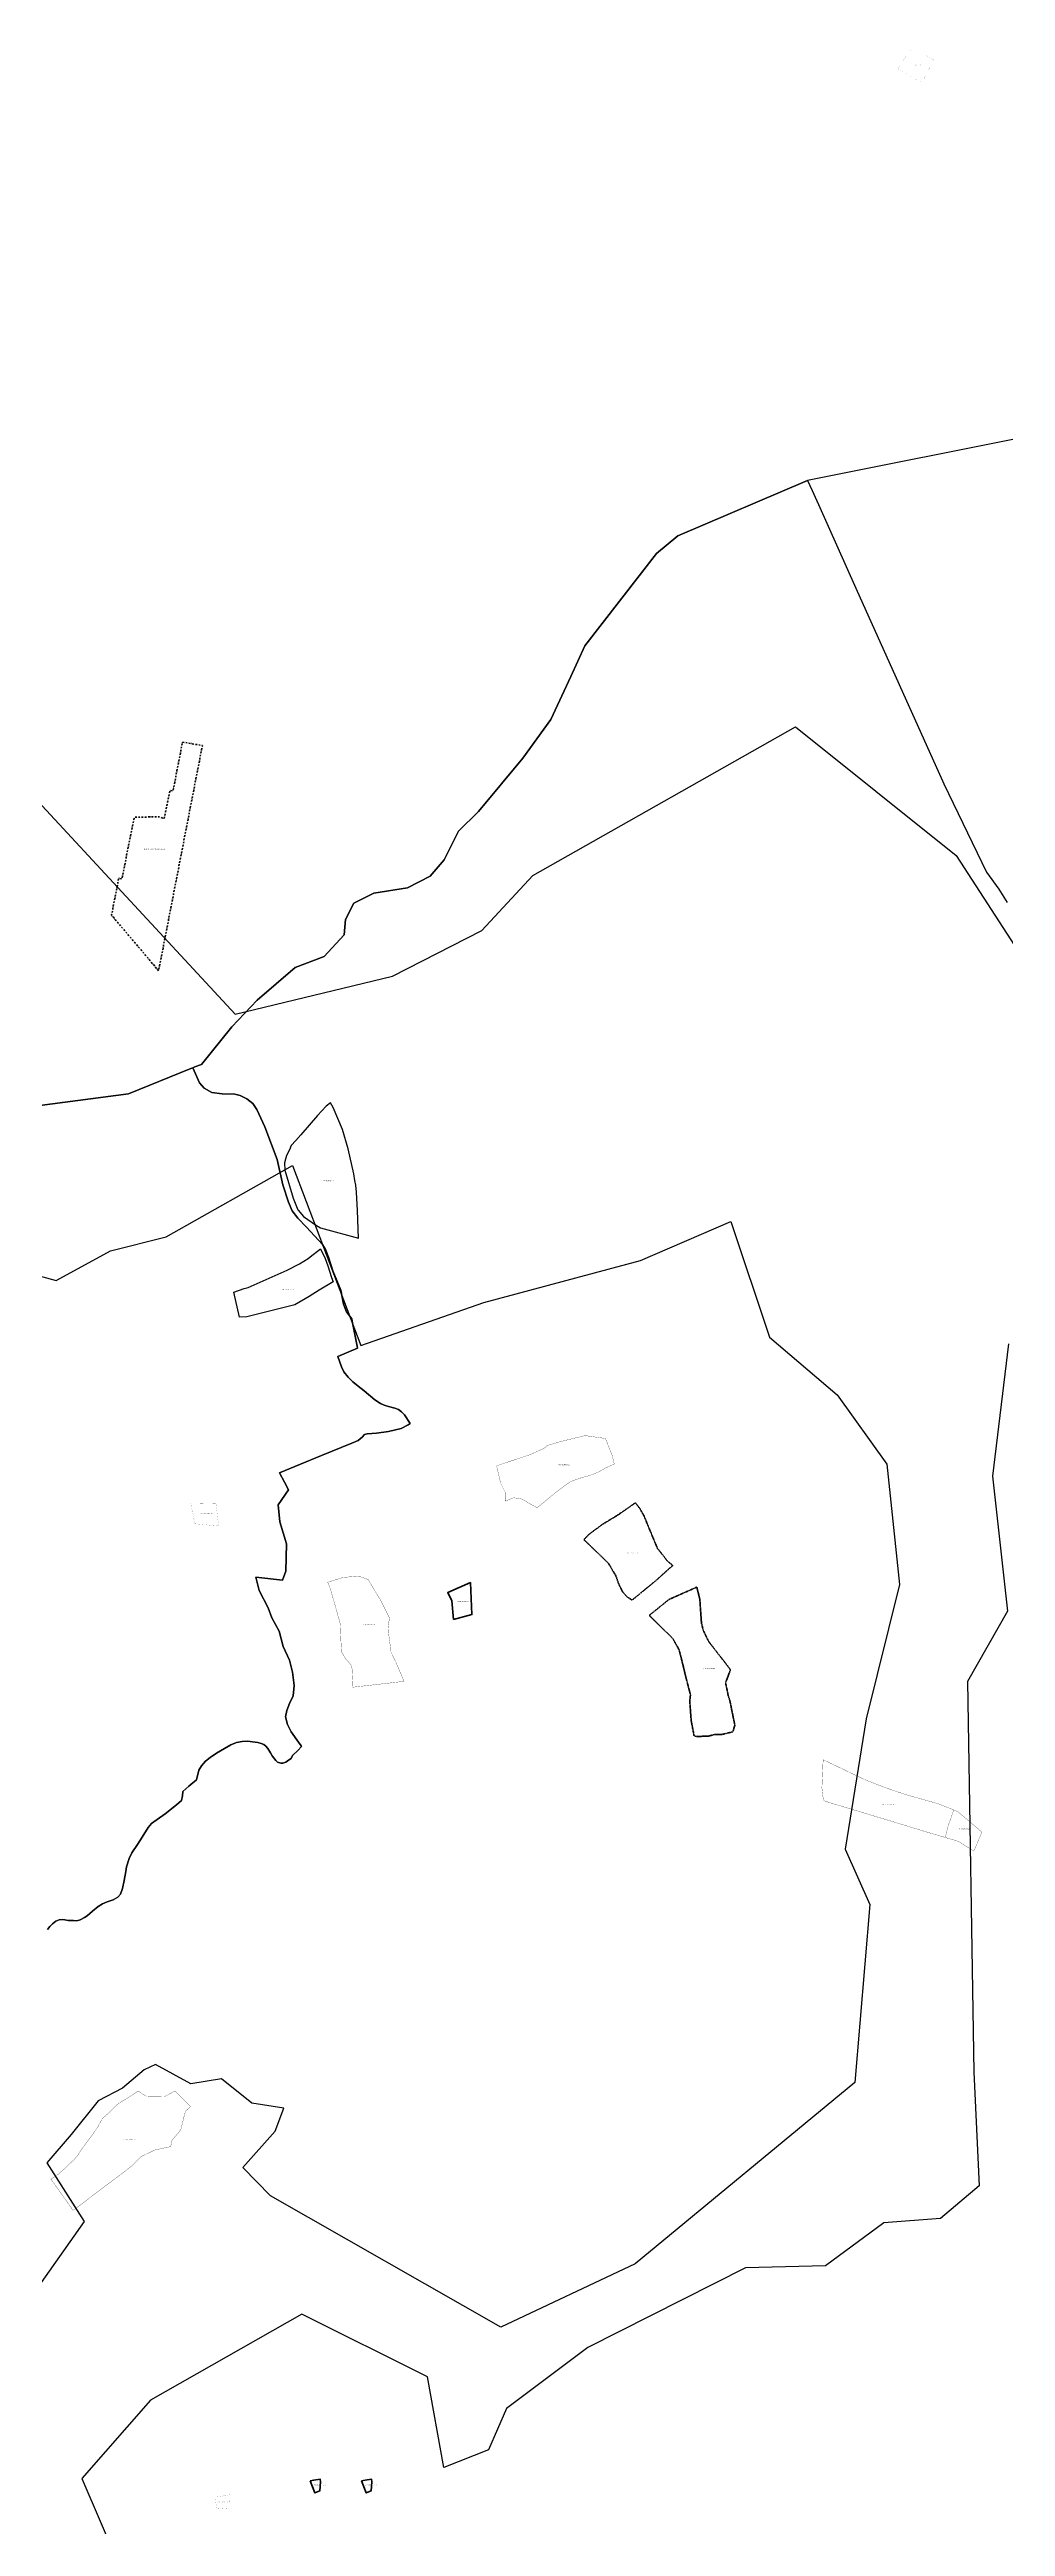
# Model space of a CAD drawing. Header units: metres. Extents: x 245125 to 394351, y 270578 to 4233311.
# Drawn here: x 269614 to 270752, y 4195748 to 4198697 of the extents above; entities that cross this region are included whole.
import ezdxf
from ezdxf.lldxf.tags import DXFTag

# ---------------------------------------------------------------- set-up
doc = ezdxf.new("R2010")
doc.units = ezdxf.units.M
doc.linetypes.add('DASHDOT', pattern=[25.4, 12.7, -6.35, 0, -6.35])
doc.linetypes.add('t-orio', pattern=[0.79, 0.5, -0.12, 0.05, -0.12])
for name, color, linetype in [('ASTOTA', 7, 'Continuous'), ('POLYLINE', 3, 'Continuous'), ('topo2013', 66, 'Continuous'), ('topo2017', 2, 'Continuous'), ('topo2019', 6, 'Continuous'), ('topo2021', 4, 'Continuous'), ('topo2022', 30, 'Continuous'), ('topo2024', 160, 'Continuous')]:
    doc.layers.add(name, color=color, linetype=linetype)
doc.styles.get("Standard").update_dxf_attribs({"font": 'arial.ttf'})
tags = doc.linetypes.add('BORDER2', pattern=[0.875, 0.25, -0.125, 0.25, -0.125, 0, -0.125]).pattern_tags.tags
tags[14:15] = [DXFTag(74, 4), DXFTag(75, 0), DXFTag(340, '0'), DXFTag(46, 1.0), DXFTag(50, 0.0), DXFTag(44, 0.0), DXFTag(45, 0.0)]
tags[12:13] = [DXFTag(74, 4), DXFTag(75, 0), DXFTag(340, '0'), DXFTag(46, 1.0), DXFTag(50, 0.0), DXFTag(44, 0.0), DXFTag(45, 0.0)]
tags[10:11] = [DXFTag(74, 4), DXFTag(75, 0), DXFTag(340, '0'), DXFTag(46, 1.0), DXFTag(50, 0.0), DXFTag(44, 0.0), DXFTag(45, 0.0)]
tags[8:9] = [DXFTag(74, 4), DXFTag(75, 0), DXFTag(340, '0'), DXFTag(46, 1.0), DXFTag(50, 0.0), DXFTag(44, 0.0), DXFTag(45, 0.0)]
tags[6:7] = [DXFTag(74, 4), DXFTag(75, 0), DXFTag(340, '0'), DXFTag(46, 1.0), DXFTag(50, 0.0), DXFTag(44, 0.0), DXFTag(45, 0.0)]
tags[4:5] = [DXFTag(74, 4), DXFTag(75, 0), DXFTag(340, '0'), DXFTag(46, 1.0), DXFTag(50, 0.0), DXFTag(44, 0.0), DXFTag(45, 0.0)]
tags = doc.linetypes.add('HIDDEN', pattern=[0.375, 0.25, -0.125]).pattern_tags.tags
tags[6:7] = [DXFTag(74, 4), DXFTag(75, 0), DXFTag(340, '0'), DXFTag(46, 1.0), DXFTag(50, 0.0), DXFTag(44, 0.0), DXFTag(45, 0.0)]
tags[4:5] = [DXFTag(74, 4), DXFTag(75, 0), DXFTag(340, '0'), DXFTag(46, 1.0), DXFTag(50, 0.0), DXFTag(44, 0.0), DXFTag(45, 0.0)]

msp = doc.modelspace()

# ---------------------------------------------------------------- linework, layer by layer
at = {"layer": 'ASTOTA', "color": 253, "linetype": 'HIDDEN', "ltscale": 300}
for points in [[(270792.3, 4198239), (270516.3, 4198184), (270361.7, 4198117.8), (270336.5, 4198097.1), (270251.1, 4197987.1), (270234.5, 4197950.4), (270210.8, 4197899.3), (270177.3, 4197853.3), (270124.6, 4197789.9), (270100.9, 4197766.2), (270083.8, 4197732.2), (270067.2, 4197712.7), (270040, 4197699), (270000.2, 4197692.4), (269976.4, 4197680.5), (269966.4, 4197661.3), (269964.8, 4197643), (269940.8, 4197617.1), (269906.5, 4197604.2), (269861.3, 4197565.2), (269831.3, 4197533.3), (269794.9, 4197488.7), (269787.1, 4197485.6), (269784.7, 4197484.6), (269782.4, 4197483.7), (269708.2, 4197453.8), (269460.7, 4197420.9)], [(270792.3, 4198239), (270516.3, 4198184), (270361.7, 4198117.8), (270336.5, 4198097.1), (270251.1, 4197987.1), (270234.5, 4197950.4), (270210.8, 4197899.3), (270177.3, 4197853.3), (270124.6, 4197789.9), (270100.9, 4197766.2), (270083.8, 4197732.2), (270067.2, 4197712.7), (270040, 4197699), (270000.2, 4197692.4), (269976.4, 4197680.5), (269966.4, 4197661.3), (269964.8, 4197643), (269940.8, 4197617.1), (269906.5, 4197604.2), (269861.3, 4197565.2), (269831.3, 4197533.3), (269794.9, 4197488.7), (269787.1, 4197485.6), (269784.7, 4197484.6), (269782.4, 4197483.7), (269708.2, 4197453.8), (269460.7, 4197420.9)], [(269611.8, 4196458.6), (269614.4, 4196462.2), (269617.7, 4196465.5), (269621.5, 4196468.5), (269625.6, 4196470.3), (269629.5, 4196470.5), (269632.5, 4196470.2), (269636.5, 4196469.5), (269642.9, 4196469.2), (269646.7, 4196469.1), (269650.8, 4196470.1), (269655.9, 4196473), (269658.9, 4196475.1), (269665.4, 4196480.4), (269672.1, 4196486.2), (269677.3, 4196489.1), (269682.9, 4196491.7), (269689.8, 4196494), (269695.5, 4196497.1), (269698.5, 4196500.7), (269700.9, 4196507.4), (269703.1, 4196516.9), (269704.8, 4196527.9), (269705.7, 4196533.4), (269709.1, 4196543.2), (269712.3, 4196549.8), (269718.7, 4196559.9), (269724.3, 4196568.4), (269731.6, 4196579.9), (269735.7, 4196584.9), (269751.9, 4196596.5), (269765.3, 4196606.9), (269771.3, 4196612.2), (269772.6, 4196617.6), (269772.8, 4196623.1), (269779.8, 4196629.5), (269789, 4196637), (269791.7, 4196648.2), (269795, 4196653.4), (269799.6, 4196659), (269805.4, 4196663.4), (269812.9, 4196668.5), (269822.3, 4196674.3), (269830, 4196678.7), (269836.8, 4196681.2), (269843.3, 4196682.4), (269850.3, 4196682.9), (269855.7, 4196682.2), (269862.1, 4196681.1), (269866.1, 4196680.2), (269869.1, 4196678.8), (269871.5, 4196676.9), (269873.9, 4196674.3), (269877, 4196669.1), (269879.1, 4196665.4), (269883.6, 4196659.7), (269885.5, 4196657.7), (269889.5, 4196656.5), (269892, 4196656.5), (269895.2, 4196657.9), (269898.4, 4196660.1), (269901.7, 4196662.4), (269903.2, 4196665.7), (269909.6, 4196671.9), (269914.1, 4196676.5), (269913.5, 4196677.4), (269910.5, 4196681.5), (269901.9, 4196693.8), (269897.4, 4196702.7), (269895.1, 4196711.7), (269896.4, 4196719.2), (269899.9, 4196727.7), (269904.1, 4196736.8), (269905.1, 4196749.2), (269903.4, 4196765.1), (269899.8, 4196779.5), (269892.1, 4196795.7), (269887.3, 4196813.8), (269878.6, 4196829.7), (269874.4, 4196841.7), (269863.6, 4196862.2), (269859.5, 4196878.3), (269891.3, 4196874.6), (269895.4, 4196885.1), (269896.3, 4196917.7), (269888.3, 4196944.2), (269886.4, 4196964.4), (269898.6, 4196982.2), (269893.9, 4196991.2), (269888, 4197002.5), (269937.8, 4197023.2), (269974, 4197037.7), (269981.4, 4197040.8), (269986.2, 4197044.9), (269989, 4197047.9), (269992.1, 4197048.9), (270003.3, 4197049.5), (270017.4, 4197051.6), (270032.7, 4197055), (270040.9, 4197059.7), (270043.2, 4197061), (270036.6, 4197071.5), (270033.2, 4197075), (270029.5, 4197077.6), (270024.9, 4197079.5), (270017.6, 4197081.4), (270012.5, 4197082.9), (270008.2, 4197084.8), (270001.3, 4197089.1), (269988.7, 4197100), (269981.4, 4197105.5), (269975, 4197110.9), (269969.4, 4197116.2), (269964.5, 4197122.8), (269961.6, 4197128.4), (269957.2, 4197141), (269980.8, 4197150.7), (269979.9, 4197155), (269974.8, 4197181), (269973.9, 4197185.6), (269967.6, 4197193.9), (269964.2, 4197203.1), (269961, 4197219.7), (269951.5, 4197242.9), (269946, 4197259.1), (269942.6, 4197268.2), (269939.1, 4197274.3), (269919.8, 4197294.8), (269909.5, 4197305.5), (269903, 4197314.4), (269898.4, 4197324.5), (269891.9, 4197345.2), (269885.2, 4197375.6), (269870.2, 4197414.3), (269860.9, 4197435.1), (269856.1, 4197442), (269848.8, 4197447.8), (269840.9, 4197451.6), (269834.8, 4197453.1), (269819.7, 4197453.7), (269807.5, 4197455.3), (269798, 4197460.3), (269792.6, 4197466.7), (269784.7, 4197484.6), (269787.1, 4197485.6), (269794.9, 4197488.7), (269831.3, 4197533.3), (269861.3, 4197565.2), (269906.5, 4197604.2), (269940.8, 4197617.1), (269964.8, 4197643), (269966.4, 4197661.3), (269976.4, 4197680.5), (270000.2, 4197692.4), (270040, 4197699), (270067.2, 4197712.7), (270083.8, 4197732.2), (270100.9, 4197766.2), (270124.6, 4197789.9), (270177.3, 4197853.3), (270210.8, 4197899.3), (270234.5, 4197950.4), (270251.1, 4197987.1), (270336.5, 4198097.1), (270361.7, 4198117.8), (270516.3, 4198184), (270521.7, 4198172), (270527.3, 4198159.5), (270529.2, 4198155.1), (270573.8, 4198055.7), (270676.8, 4197826.2), (270678.3, 4197822.9), (270729, 4197717.7), (270743.7, 4197697.1), (270753.7, 4197681.6)], [(269460.7, 4197420.9), (269708.2, 4197453.8), (269782.4, 4197483.7), (269784.7, 4197484.6), (269792.6, 4197466.7), (269798, 4197460.3), (269807.5, 4197455.3), (269819.7, 4197453.7), (269834.8, 4197453.1), (269840.9, 4197451.6), (269848.8, 4197447.8), (269856.1, 4197442), (269860.9, 4197435.1), (269870.2, 4197414.3), (269885.2, 4197375.6), (269891.9, 4197345.2), (269898.4, 4197324.5), (269903, 4197314.4), (269909.5, 4197305.5), (269919.8, 4197294.8), (269939.1, 4197274.3), (269942.6, 4197268.2), (269946, 4197259.1), (269951.5, 4197242.9), (269961, 4197219.7), (269964.2, 4197203.1), (269967.6, 4197193.9), (269973.9, 4197185.6), (269974.8, 4197181), (269979.9, 4197155), (269980.8, 4197150.7), (269957.2, 4197141), (269961.6, 4197128.4), (269964.5, 4197122.8), (269969.4, 4197116.2), (269975, 4197110.9), (269981.4, 4197105.5), (269988.7, 4197100), (270001.3, 4197089.1), (270008.2, 4197084.8), (270012.5, 4197082.9), (270017.6, 4197081.4), (270024.9, 4197079.5), (270029.5, 4197077.6), (270033.2, 4197075), (270036.6, 4197071.5), (270043.2, 4197061), (270040.9, 4197059.7), (270032.7, 4197055), (270017.4, 4197051.6), (270003.3, 4197049.5), (269992.1, 4197048.9), (269989, 4197047.9), (269986.2, 4197044.9), (269981.4, 4197040.8), (269974, 4197037.7), (269937.8, 4197023.2), (269888, 4197002.5), (269893.9, 4196991.2), (269898.6, 4196982.2), (269886.4, 4196964.4), (269888.3, 4196944.2), (269896.3, 4196917.7), (269895.4, 4196885.1), (269891.3, 4196874.6), (269859.5, 4196878.3), (269863.6, 4196862.2), (269874.4, 4196841.7), (269878.6, 4196829.7), (269887.3, 4196813.8), (269892.1, 4196795.7), (269899.8, 4196779.5), (269903.4, 4196765.1), (269905.1, 4196749.2), (269904.1, 4196736.8), (269899.9, 4196727.7), (269896.4, 4196719.2), (269895.1, 4196711.7), (269897.4, 4196702.7), (269901.9, 4196693.8), (269910.5, 4196681.5), (269913.5, 4196677.4), (269914.1, 4196676.5), (269909.6, 4196671.9), (269903.2, 4196665.7), (269901.7, 4196662.4), (269898.4, 4196660.1), (269895.2, 4196657.9), (269892, 4196656.5), (269889.5, 4196656.5), (269885.5, 4196657.7), (269883.6, 4196659.7), (269879.1, 4196665.4), (269877, 4196669.1), (269873.9, 4196674.3), (269871.5, 4196676.9), (269869.1, 4196678.8), (269866.1, 4196680.2), (269862.1, 4196681.1), (269855.7, 4196682.2), (269850.3, 4196682.9), (269843.3, 4196682.4), (269836.8, 4196681.2), (269830, 4196678.7), (269822.3, 4196674.3), (269812.9, 4196668.5), (269805.4, 4196663.4), (269799.6, 4196659), (269795, 4196653.4), (269791.7, 4196648.2), (269789, 4196637), (269779.8, 4196629.5), (269772.8, 4196623.1), (269772.6, 4196617.6), (269771.3, 4196612.2), (269765.3, 4196606.9), (269751.9, 4196596.5), (269735.7, 4196584.9), (269731.6, 4196579.9), (269724.3, 4196568.4), (269718.7, 4196559.9), (269712.3, 4196549.8), (269709.1, 4196543.2), (269705.7, 4196533.4), (269704.8, 4196527.9), (269703.1, 4196516.9), (269700.9, 4196507.4), (269698.5, 4196500.7), (269695.5, 4196497.1), (269689.8, 4196494), (269682.9, 4196491.7), (269677.3, 4196489.1), (269672.1, 4196486.2), (269665.4, 4196480.4), (269658.9, 4196475.1), (269655.9, 4196473), (269650.8, 4196470.1), (269646.7, 4196469.1), (269642.9, 4196469.2), (269636.5, 4196469.5), (269632.5, 4196470.2), (269629.5, 4196470.5), (269625.6, 4196470.3), (269621.5, 4196468.5), (269617.7, 4196465.5), (269614.4, 4196462.2), (269611.8, 4196458.6)]]:
    msp.add_lwpolyline(points, dxfattribs=at)
at = {"layer": 'POLYLINE', "color": 6, "linetype": 'HIDDEN', "ltscale": 3}
for points in [[(269495, 4197915.2), (269835.2, 4197548.3), (270022.4, 4197593.9), (270128.5, 4197648.2), (270189.4, 4197713.6), (270502, 4197890.5), (270693.1, 4197737.4), (270888.1, 4197436.3)], [(270755.2, 4197156), (270736.3, 4196998.4), (270754, 4196837.8), (270706.7, 4196754.1), (270714, 4196288.6), (270720.4, 4196153.3), (270674.3, 4196114.5), (270607.1, 4196109.3), (270537.7, 4196058.2), (270442.5, 4196055.8), (270254.8, 4195960.8), (270157.8, 4195888.4), (270136.5, 4195839), (270083.3, 4195817.9), (270063.8, 4195926), (269914.3, 4196000.5), (269734.2, 4195898.3), (269652.8, 4195805.1), (269697.4, 4195700.8)]]:
    msp.add_lwpolyline(points, dxfattribs=at)
at = {"layer": 'POLYLINE', "color": 1}
msp.add_lwpolyline([(269466.2, 4197274.2), (269621.9, 4197231.5), (269686.9, 4197266.7), (269752.8, 4197283.2), (269903.4, 4197368.3), (269984.6, 4197153.9), (270131.1, 4197205), (270317.6, 4197255), (270425, 4197301.6), (270471, 4197163.9), (270551.6, 4197095.2), (270610.5, 4197012.5), (270625.7, 4196869.3), (270585.8, 4196709.5), (270561, 4196554.4), (270590.5, 4196488.5), (270572.5, 4196276.6), (270311, 4196060.5), (270151.4, 4195985.3), (269877.2, 4196141.7), (269844.4, 4196175.1), (269882.5, 4196218.5), (269893.1, 4196245.9), (269855.1, 4196251.8), (269819, 4196280.7), (269782.4, 4196274.8), (269740.2, 4196297.8), (269726.6, 4196291.4), (269701, 4196269.8), (269672, 4196254.8), (269640, 4196214.4), (269611.1, 4196180.8), (269655.3, 4196110.8), (269596.8, 4196027.8)], dxfattribs=at)
at = {"layer": 'topo2013', "color": 66, "lineweight": 80, "ltscale": 0.02, "flags": 128}
for points in [[(269924.4, 4195802.1), (269928.7, 4195803.1), (269936.2, 4195804.3), (269936.6, 4195801), (269936, 4195790.4), (269929.9, 4195787.9)], [(269985.5, 4195802.1), (269989.8, 4195803.1), (269997.3, 4195804.3), (269997.7, 4195801), (269997.1, 4195790.4), (269991, 4195787.9)]]:
    msp.add_lwpolyline(points, close=True, dxfattribs=at)
at = {"layer": 'topo2017', "color": 2, "linetype": 'DASHDOT', "lineweight": 70, "ltscale": 0.15, "flags": 128}
msp.add_lwpolyline([(269772.4, 4197872.4), (269796.1, 4197868.3), (269775.4, 4197761.9), (269744, 4197600.1), (269688, 4197666.3), (269696.5, 4197710.3), (269700.3, 4197709.6), (269712.8, 4197771.9), (269715, 4197782.8), (269744.4, 4197783.6), (269750.7, 4197781.3), (269757.4, 4197815.1), (269761.2, 4197814.3)], close=True, dxfattribs=at)
at = {"layer": 'topo2019', "color": 6, "ltscale": 2, "flags": 128}
msp.add_lwpolyline([(269948.7, 4197442.9), (269943.3, 4197439.1), (269933, 4197427.7), (269913.3, 4197404.7), (269907.1, 4197398.1), (269901.6, 4197392), (269899.7, 4197387.1), (269896.3, 4197380), (269893.9, 4197371.6), (269894, 4197362.7), (269904.3, 4197329.4), (269909.7, 4197315.6), (269910.2, 4197315.1), (269916.4, 4197307.7), (269931.7, 4197296.8), (269936.7, 4197293.9), (269941, 4197292.9), (269981.8, 4197281.9), (269980.7, 4197314.6), (269979.5, 4197336.7), (269978.6, 4197344.7), (269977.6, 4197350.4), (269976.4, 4197358.5), (269969.5, 4197388.1), (269962.7, 4197411.3), (269951.6, 4197437.3)], close=True, dxfattribs=at)
msp.add_lwpolyline([(269936.5, 4197268.9), (269942, 4197257.4), (269945.3, 4197249), (269949.9, 4197235.1), (269951.7, 4197229.7), (269935.1, 4197219.9), (269923.3, 4197212.4), (269906.1, 4197202.2), (269849.1, 4197188.2), (269840.1, 4197187.6), (269833.6, 4197217.6), (269845.7, 4197221.7), (269850.4, 4197223), (269896.8, 4197243.6), (269911.8, 4197251.3), (269921.9, 4197257.7), (269924.5, 4197259.5), (269936.5, 4197268.9)], dxfattribs=at)
at = {"layer": 'topo2019', "color": 6, "const_width": 0.3}
for points in [[(270146.2, 4197010.8), (270161, 4197015.7), (270184.8, 4197023.5), (270191.1, 4197026.3), (270202, 4197031.2), (270206.5, 4197034.8), (270223.5, 4197039.9), (270250.5, 4197046.4), (270254.2, 4197046.3), (270275.7, 4197043.3), (270283.6, 4197023.4), (270286.3, 4197012.8), (270277.9, 4197009.1), (270266.8, 4197003), (270257.4, 4196999.3), (270245.1, 4196995.9), (270234.4, 4196991.9), (270230.4, 4196989.3), (270215.4, 4196978), (270194.5, 4196960.8), (270191.6, 4196962.3), (270189, 4196963.8), (270176.2, 4196971.2), (270166.6, 4196972.7), (270156.5, 4196968.8), (270156.3, 4196979.5), (270150.8, 4196990.6)], [(270690.3, 4196601), (270695.1, 4196599), (270723.7, 4196574.6), (270720.6, 4196567.2), (270714.2, 4196552), (270695.4, 4196563.7), (270680.1, 4196568.2), (270683.7, 4196582.6)]]:
    msp.add_lwpolyline(points, close=True, dxfattribs=at)
at = {"layer": 'topo2019', "color": 6, "linetype": 't-orio', "lineweight": 60, "flags": 128}
msp.add_lwpolyline([(270307.5, 4196850.9), (270301.5, 4196854.6), (270296.1, 4196860.7), (270291.3, 4196870.5), (270288.4, 4196879.2), (270279.2, 4196894.8), (270250.1, 4196922.8), (270255.9, 4196929), (270272, 4196940.9), (270290.8, 4196952.3), (270311.4, 4196966.7), (270317.1, 4196959.3), (270321.5, 4196951.3), (270337.4, 4196912.8), (270349.6, 4196897.2), (270355.8, 4196892.1), (270335.8, 4196874.1), (270307.5, 4196850.9)], dxfattribs=at)
at = {"layer": 'topo2019', "color": 6, "lineweight": 60, "const_width": 0.3}
msp.add_lwpolyline([(269945.2, 4196872.1), (269963.8, 4196877.9), (269982.4, 4196879.3), (269993.2, 4196875.4), (270008, 4196851), (270018.7, 4196829.6), (270017.2, 4196819.2), (270017.7, 4196811.2), (270020.6, 4196788.8), (270026.4, 4196776.7), (270036.1, 4196754.1), (269974.9, 4196747.1), (269975.3, 4196755.3), (269974.6, 4196767.9), (269972.7, 4196774.1), (269966.9, 4196780.6), (269964.6, 4196784.3), (269961.7, 4196789.1), (269961.1, 4196799.1), (269960.6, 4196810.2), (269960.1, 4196822.8), (269954.2, 4196843.9), (269947.8, 4196866)], close=True, dxfattribs=at)
at = {"layer": 'topo2019', "color": 6, "lineweight": 60, "flags": 128}
msp.add_lwpolyline([(270095, 4196827.8), (270093.1, 4196850.1), (270088, 4196859.7), (270115.1, 4196871.7), (270116.8, 4196833.5)], close=True, dxfattribs=at)
at = {"layer": 'topo2019', "color": 6, "linetype": 't-orio', "lineweight": 60, "flags": 128}
msp.add_lwpolyline([(270384.5, 4196866.3), (270351, 4196851.4), (270327.9, 4196832.6), (270345.2, 4196815.5), (270352.9, 4196808.3), (270356.4, 4196804.3), (270363.4, 4196791.6), (270366.6, 4196779.2), (270371.8, 4196757.6), (270376.9, 4196737.9), (270376.1, 4196730.2), (270377.7, 4196707.6), (270381.2, 4196689.2), (270384.4, 4196688.4), (270398.7, 4196689), (270406.7, 4196691), (270413.7, 4196690.7), (270427.3, 4196694), (270429.7, 4196701.8), (270429.1, 4196704.7), (270423.8, 4196731.1), (270421.9, 4196736.8), (270418.7, 4196752.4), (270424.5, 4196768), (270398.3, 4196801.9), (270392.1, 4196815), (270390, 4196823.3), (270388, 4196851.9)], close=True, dxfattribs=at)
at = {"layer": 'topo2019', "color": 6, "lineweight": 40, "const_width": 0.3}
msp.add_lwpolyline([(270534.8, 4196660.8), (270584.5, 4196637), (270606.1, 4196628.5), (270632.5, 4196619.4), (270671.3, 4196608.5), (270690.3, 4196601), (270683.7, 4196582.6), (270680.1, 4196568.2), (270678.8, 4196568.6), (270660, 4196574.1), (270625.5, 4196584.7), (270541.2, 4196610.1), (270535.1, 4196612.2), (270533.3, 4196627.2)], close=True, dxfattribs=at)
at = {"layer": 'topo2019', "color": 6, "linetype": 't-orio', "lineweight": 30, "const_width": 0.1}
msp.add_lwpolyline([(269823.5, 4195784.7), (269829, 4195785.7), (269828.8, 4195778.7), (269828.7, 4195777), (269828.5, 4195773.4), (269828.6, 4195770), (269813.1, 4195768.7), (269812.1, 4195776.5), (269811.4, 4195782.9), (269817.9, 4195783.6), (269823.5, 4195784.7)], dxfattribs=at)
at = {"layer": 'topo2021', "color": 4, "linetype": 't-orio', "ltscale": 0.35, "const_width": 0.05}
msp.add_lwpolyline([(270638.8, 4198696.9), (270655.5, 4198691.4), (270666.2, 4198685), (270665.5, 4198682.8), (270652.5, 4198657.7), (270641.6, 4198663.6), (270623.8, 4198674)], close=True, dxfattribs=at)
at = {"layer": 'topo2022', "color": 30, "linetype": 't-orio', "ltscale": 15, "const_width": 0.1}
msp.add_lwpolyline([(269782.2, 4196966.2), (269812.3, 4196965.4), (269815.4, 4196939.1), (269787.3, 4196941.7), (269786, 4196947.7), (269785.5, 4196950.5)], close=True, dxfattribs=at)
at = {"layer": 'topo2024', "linetype": 'BORDER2', "lineweight": 60, "ltscale": 5, "const_width": 0.3}
msp.add_lwpolyline([(269615.9, 4196161.4), (269617.2, 4196162.4), (269619.8, 4196164), (269624.9, 4196167.5), (269631.3, 4196173.2), (269644.8, 4196186.1), (269648.2, 4196190.4), (269651.2, 4196195.2), (269654.4, 4196199.9), (269659.7, 4196206.8), (269664.8, 4196213.6), (269672.1, 4196224.4), (269677, 4196233.5), (269684, 4196239.6), (269694.3, 4196250.1), (269712.1, 4196261.2), (269719.6, 4196266.3), (269729.4, 4196260), (269750.8, 4196259.6), (269763.6, 4196266.4), (269782, 4196248), (269775.8, 4196242.1), (269773.9, 4196234.6), (269770.3, 4196220), (269760, 4196207.7), (269758.4, 4196200.2), (269739.4, 4196196.1), (269732.6, 4196192.8), (269723.2, 4196188.3), (269711.4, 4196176.6), (269699.5, 4196167.5), (269687.2, 4196158.1), (269673.8, 4196148.1), (269655.6, 4196134.3), (269645.5, 4196126.7), (269642.2, 4196124.2)], close=True, dxfattribs=at)

# ---------------------------------------------------------------- texts
at = {"layer": 'topo2013', "color": 66, "lineweight": 80, "ltscale": 20, "char_height": 1, "width": 8.569, "attachment_point": 1}
for insert in [(269928.2, 4195797.7), (269989.3, 4195797.8)]:
    msp.add_mtext('ΜΑΝΩΛΟΠΟΥΛΟΣ-13', dxfattribs=dict(at, insert=insert))
at = {"layer": 'topo2017', "color": 2, "insert": (269726.6, 4197745.5), "char_height": 1, "width": 29.641, "attachment_point": 1}
msp.add_mtext('ΓΙΑΝΝΟΠΟΥΛΟΥ ΑΝΑΣΤΑΣΙΑ ΝΗΣΙΑ-17', dxfattribs=at)
at = {"layer": 'topo2019', "color": 6, "lineweight": 80, "ltscale": 20, "char_height": 1, "width": 4.974, "attachment_point": 1}
for insert in [(269938.7, 4197350.5), (269891.6, 4197221.4), (270219.5, 4197012.4), (270301.1, 4196907.4), (270099, 4196849.6), (269987.5, 4196822), (270392.1, 4196770), (270605.7, 4196608.2), (270696.4, 4196579.1), (269814, 4195777.5)]:
    msp.add_mtext('ΜΠΟΥΤΖΑΡΕΛΗΣ-19', dxfattribs=dict(at, insert=insert))
at = {"layer": 'topo2021', "color": 4, "linetype": 't-orio', "ltscale": 0.35, "insert": (270643, 4198679.1), "char_height": 1, "width": 4.974, "attachment_point": 1}
msp.add_mtext('ΡΕΓΚΛΗΣ-21', dxfattribs=at)
at = {"layer": 'topo2022', "color": 30, "insert": (269793.3, 4196954.3), "char_height": 1, "width": 16.908, "attachment_point": 1}
msp.add_mtext('ΖΟΥΔΙΑΡΗΣ ΗΛΙΔΑ-22', dxfattribs=at)
at = {"layer": 'topo2024', "lineweight": 80, "ltscale": 20, "insert": (269701, 4196209.3), "char_height": 1, "width": 26.437, "attachment_point": 1}
msp.add_mtext('ΜΟΥΣΕΙΟ ΚΡΑΛΛΗΣ-24', dxfattribs=at)

doc.saveas('drawing.dxf')
